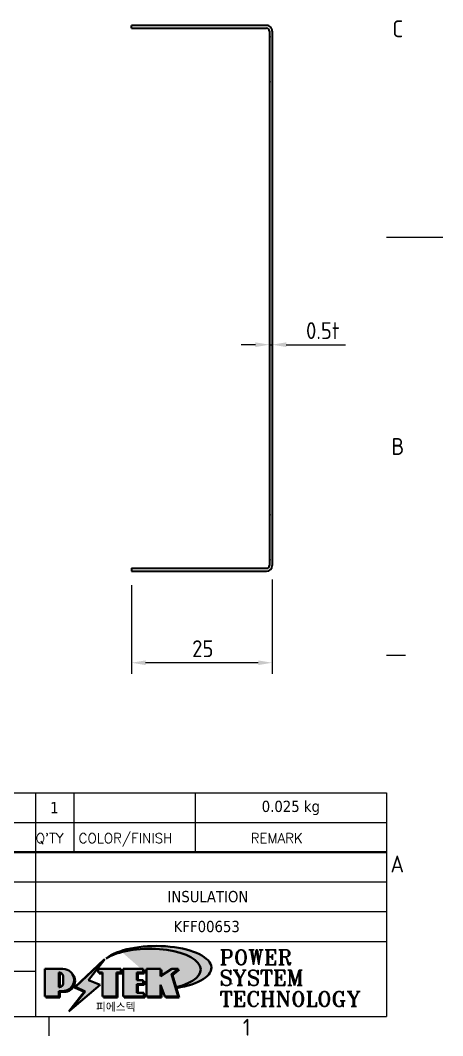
# Model space of a CAD drawing. Header units: millimetres. Extents: x 0 to 420, y 0 to 297.
# Drawn here: x 344.9 to 420, y 6.6 to 187.1 of the extents above; entities that cross this region are included whole.
import ezdxf
from ezdxf.enums import TextEntityAlignment as Align

# ---------------------------------------------------------------- set-up
doc = ezdxf.new("R2010")
doc.units = ezdxf.units.MM
doc.linetypes.add('DASHED', pattern=[0.2067, 0.1654, -0.0413])
doc.layers.get('0').update_dxf_attribs({"color": 3, "lineweight": 25})
for name, color, linetype, lineweight in [('가려진 것(ISO)', 2, 'DASHED', 18), ('가시적인 것(ISO)', 3, 'Continuous', 40), ('경계(ISO)', 7, 'Continuous', 25), ('제목(ISO)', 5, 'Continuous', 50), ('치수(ISO)', 2, 'Continuous', 25), ('해치(ISO)', 7, 'Continuous', 18)]:
    doc.layers.add(name, color=color, linetype=linetype, lineweight=lineweight)
doc.styles.add('HAN_291', font='')
doc.styles.add('HAN_370', font='', dxfattribs={"width": 2})
doc.styles.add('RC_284', font='ROMANC.shx')
doc.styles.add('RC_287', font='ROMANC.shx')
doc.styles.add('RC_292', font='ROMANC.shx')
doc.styles.add('ROMANT_294', font='romant.shx')
doc.styles.add('문자 텍스트_PSTEK_POSCO', font='isocp.shx')
doc.styles.add('치수 텍스트_PSTEK_POSCO', font='isocp.shx')
doc.styles.add('텍스트 스타일198', font='tahoma.ttf')
doc.styles.add('텍스트 스타일333', font='ROMANC.shx', dxfattribs={"width": 0.800000011920929})
doc.styles.get('HAN_291').set_extended_font_data('GulimChe')
doc.styles.get('HAN_370').set_extended_font_data('GulimChe')
doc.dimstyles.new('치수_PSTEK_POSCO', dxfattribs={"dimtxt": 3, "dimasz": 2.5, "dimexe": 2, "dimexo": 2.5, "dimgap": 1, "dimtad": 1, "dimrnd": 1e-08, "dimdsep": 46, "dimtxsty": '치수 텍스트_PSTEK_POSCO', "dimcen": 0.09, "dimdle": 10, "dimclrd": 7, "dimclre": 7, "dimclrt": 2, "dimadec": 1, "dimazin": 2, "dimtfac": 1, "dimtmove": 0, "dimatfit": 3, "dimfxl": 0, "dimtolj": 1, "dimlwd": -1, "dimlwe": -1, "dimarcsym": 0})

# ---------------------------------------------------------------- blocks, each defined once
blk = doc.blocks.new('경계 Default Border')
at = {"layer": '경계(ISO)'}
for p, q in [((410, 74.25000190734863), (413.4000015258789, 74.25000190734863)), ((350, 10), (350, 6.599999666213989))]:
    blk.add_line(p, q, dxfattribs=at)
at = {"layer": '경계(ISO)', "flags": 128}
blk.add_lwpolyline([(420, 148.5000038146973), (410, 148.5000038146973)], dxfattribs=at)
at = {"layer": '경계(ISO)', "color": 2, "char_height": 3.00000011920929, "attachment_point": 7, "style": '문자 텍스트_PSTEK_POSCO'}
for s, insert in [('C', (411.0445395201643, 184.0963944559917)), ('B', (410.878270202895, 109.8463944559917)), ('A', (410.7144008173592, 35.61784856929444)), ('1', (384.4860661041481, 6.59999988079071))]:
    blk.add_mtext(s, dxfattribs=dict(at, insert=insert))
blk = doc.blocks.new('제목 블록 PSTEK')
for color, points in [(252, [(317.2195697678507, 17.0593801673321), (322.0326348870767, 21.62682475217465), (322.2781991042243, 21.94392121864296), (317.0471853425802, 16.97985676345368), (318.7512090904202, 16.1899260703855), (316.0018030350395, 12.71868385740789), (316.3356552234328, 13.00206718743325), (318.9235935156908, 16.2694494742633)]), (5, [(321.6183518841322, 17.4193704504104), (319.5281351041078, 18.24969419629727), (322.4505835294948, 22.02344462252142), (317.2195697678507, 17.0593801673321), (318.9235935156908, 16.2694494742633), (316.1741874603099, 12.79820726128571)]), (1, [(324.4839107253602, 19.60711530335299), (325.2419748254881, 19.60711530335299), (325.2419748254881, 20.25857663940324), (321.2266040451076, 20.25857663940324), (321.2266040451076, 19.60711530335299), (321.9846681452406, 19.60711530335299), (321.9846681452406, 15.3430047401139), (324.4839107253602, 15.3430047401139)]), (252, [(324.6615819988275, 19.45905590879572), (325.4196460989604, 19.45905590879572), (325.4196460989604, 20.11051724484596), (325.2419748254881, 20.11051724484596), (325.2419748254881, 19.60711530335299), (324.4839107253602, 19.60711530335299), (324.4839107253602, 15.3430047401139), (322.1623394187076, 15.3430047401139), (322.1623394187076, 15.19494534555726), (324.6615819988275, 15.19494534555726)]), (1, [(329.2277337269622, 20.25857663940324), (325.65654113025, 20.25857663940324), (325.65654113025, 15.3430047401139), (329.3580259941756, 15.3430047401139), (329.3580259941756, 15.9944660761648), (328.1137701654877, 15.9944660761648), (328.1137701654877, 17.56360607323003), (329.2277337269622, 17.56360607323003), (329.2277337269622, 18.25543873810179), (328.1137701654877, 18.25543873810179), (328.1137701654877, 19.60711530335299), (329.2277337269622, 19.60711530335299)]), (252, [(328.2914414389548, 19.45905590879572), (329.4054050004294, 19.45905590879572), (329.4054050004294, 20.11051724484596), (329.2277337269622, 20.11051724484596), (329.2277337269622, 19.60711530335299), (328.1137701654877, 19.60711530335299), (328.1137701654877, 18.25543873810179), (328.2914414389548, 18.25543873810179)]), (1, [(332.3312149849806, 20.25857663940324), (329.8592894925411, 20.25857663940324), (329.8592894925411, 15.3430047401139), (332.3312149849806, 15.3430047401139), (332.3312149849806, 17.4318630164523), (333.0701931098801, 15.3430047401139), (335.4855464857051, 15.3430047401139), (334.2514536401189, 19.30614745124769), (335.4379594596742, 20.25857663940324), (334.3071782107978, 20.25857663940324), (332.3312149849806, 18.99741471888304)]), (252, [(332.5088862584528, 20.1105172448466), (332.3312149849806, 20.1105172448466), (332.3312149849806, 18.99741471888368), (332.5088862584528, 19.11081371413894)]), (252, [(335.6156307331414, 20.11051724484596), (335.2535118015555, 20.11051724484596), (334.2514536401189, 19.30614745124769), (335.4855464857051, 15.3430047401139), (333.1954852176545, 15.3430047401139), (333.2478643833523, 15.19494534555726), (335.6632177591723, 15.19494534555726), (334.4291249135862, 19.15808805669106)]), (252, [(321.9846681452406, 19.60711530335299), (321.4042753185749, 19.60711530335299), (321.4042753185749, 19.45905590879572), (321.9846681452406, 19.45905590879572)]), (252, [(328.2914414389548, 17.41554667867274), (329.4054050004294, 17.41554667867274), (329.4054050004294, 18.10737934354514), (329.2277337269622, 18.10737934354514), (329.2277337269622, 17.56360607323003), (328.1137701654877, 17.56360607323003), (328.1137701654877, 15.9944660761648), (328.2914414389548, 15.9944660761648)]), (252, [(332.5088862584528, 16.92964231796647), (332.3312149849806, 17.43186301645164), (332.3312149849806, 15.3430047401139), (330.0369607660135, 15.3430047401139), (330.0369607660135, 15.19494534555726), (332.5088862584528, 15.19494534555726)]), (252, [(329.5356972676428, 15.8464066816075), (329.3580259941756, 15.8464066816075), (329.3580259941756, 15.3430047401139), (325.8342124037171, 15.3430047401139), (325.8342124037171, 15.19494534555726), (329.5356972676428, 15.19494534555726)])]:
    blk.add_hatch(color=color).paths.add_polyline_path(points)
h = blk.add_hatch(color=1)
edge = h.paths.add_edge_path(flags=0)
edge.add_line((314.2242174273352, 19.60711530335299), (314.2242174273352, 17.00126995915134))
edge.add_line((314.2242174273352, 17.00126995915134), (314.3485873187598, 17.00126995915134))
edge.add_arc((314.3485873187598, 17.6527312952023), 0.6514613360509371, 270, 360)
edge.add_line((315.0000486548106, 17.6527312952023), (315.0000486548106, 18.95565396730211))
edge.add_arc((314.3485873187598, 18.95565396730212), 0.6514613360508712, 0, 90)
edge.add_line((314.3485873187598, 19.60711530335299), (314.2242174273352, 19.60711530335299))
edge = h.paths.add_edge_path()
edge.add_arc((314.9847713324306, 18.28938669179658), 1.969189947606664, 269.9999999999959, 450)
edge.add_line((314.9847713324306, 20.25857663940318), (311.7664314776902, 20.25857663940324))
edge.add_line((311.7664314776902, 20.25857663940324), (311.7664314776902, 15.3430047401139))
edge.add_line((311.7664314776902, 15.3430047401139), (314.2242174273352, 15.3430047401139))
edge.add_line((314.2242174273352, 15.3430047401139), (314.2242174273352, 16.32019674418991))
edge.add_line((314.2242174273352, 16.32019674418991), (314.9847713324307, 16.32019674418991))
h = blk.add_hatch(color=252)
edge = h.paths.add_edge_path()
edge.add_arc((314.9847713324309, 18.28938669179657), 1.969189947606666, 270, 406.8278729790604)
edge.add_arc((315.1624426058984, 18.1413272972396), 1.969189947606962, -90, 53.560984836317004, ccw=False)
edge.add_line((315.1624426058984, 16.17213734963263), (314.4018887008024, 16.17213734963263))
edge.add_line((314.4018887008024, 16.17213734963263), (314.4018887008024, 15.19494534555726))
edge.add_line((314.4018887008024, 15.19494534555726), (311.9441027511573, 15.19494534555726))
edge.add_line((311.9441027511573, 15.19494534555726), (311.9441027511573, 15.3430047401139))
edge.add_line((311.9441027511573, 15.3430047401139), (314.2242174273352, 15.3430047401139))
edge.add_line((314.2242174273352, 15.3430047401139), (314.2242174273352, 16.32019674418991))
edge.add_line((314.2242174273352, 16.32019674418991), (314.9847713324309, 16.32019674418991))
h = blk.add_hatch(color=252)
edge = h.paths.add_edge_path()
edge.add_line((314.4018887008024, 19.45905590879572), (314.5262585922315, 19.45905590879572))
edge.add_arc((314.5262585922314, 18.80759457274939), 0.6514613360463194, 60.4189348879147, 90.00000000000318, ccw=False)
edge.add_arc((314.3485873187602, 18.95565396730057), 0.6514613360524251, 39.96992292766206, 90.00000000009999)
edge.add_line((314.3485873187591, 19.60711530335307), (314.2242174273352, 19.60711530335298))
edge.add_line((314.2242174273352, 19.60711530335299), (314.2242174273352, 17.00126995915134))
edge.add_line((314.2242174273352, 17.00126995915134), (314.3485873187591, 17.00126995915134))
edge.add_arc((314.3485873187568, 17.652731295233), 0.6514613360816299, 270.0000000002, 274.6930825552478)
edge.add_line((314.4018887008024, 17.0034541317032), (314.4018887008024, 19.45905590879572))
at = {"layer": '해치(ISO)'}
h = blk.add_hatch(color=140, dxfattribs=at)
edge = h.paths.add_edge_path()
edge.add_ellipse((330.3660919371412, 20.15576403068321), major_axis=(9.100907360794343, 0), ratio=0.4069904968023172, start_angle=301.3098473703837, end_angle=507.7436900681698)
edge.add_ellipse((331.5340919371412, 20.4634168429492), major_axis=(-9.82350664112931, 0), ratio=0.3942600559756514, start_angle=111.51207141178469, end_angle=334.47025347086895, ccw=False)
edge.add_line((335.1363447531188, 16.8601935978785), (335.0955236905705, 16.99119398620872))
at = {"color": 180}
for p, q in [((182.475792979055, 11.79100474011392), (182.4757929790549, 51.56524660363496)), ((182.4757929790549, 51.56524660363496), (372.4757929537551, 51.56524660363496)), ((189.2651435055721, 51.56524660363496), (189.2651435055722, 41.00524660363494)), ((215.2152739891528, 41.00524660363494), (215.2152739891528, 51.56524660363496)), ((280.8758854511282, 51.56524660363496), (280.8758854511282, 41.00524660363494)), ((310.0881549537552, 51.56524660363496), (310.0881549537553, 41.00524660363494)), ((316.9044520275131, 51.56524660363496), (316.9044520275127, 41.00524660363494)), ((338.4566026226726, 51.56524660363496), (338.4566026226727, 41.00524660363494)), ((372.4757929537551, 51.56524660363496), (372.4757929537551, 11.79100474011389)), ((182.475792979055, 46.2852466036349), (372.4757929537551, 46.28524660363492)), ((182.475792979055, 41.00524660363493), (206.451475290024, 41.00524660363493)), ((222.9401812389276, 11.79100474011392), (222.9401812389276, 41.00524660363494)), ((239.4288871878316, 11.79100474011392), (239.4288871878316, 41.00524660363494)), ((255.9175931367356, 11.79100474011392), (255.9175931367356, 41.00524660363494)), ((268.6918866058747, 41.00524660363494), (268.6918866058747, 30.44524660363498)), ((280.8758854511282, 41.00524660363494), (280.8758854511282, 25.16524660363502)), ((310.088154953755, 41.00524660363494), (310.088154953755, 11.79100474011392)), ((182.475792979055, 35.72524660363497), (206.451475290024, 35.72524660363497)), ((198.8621818849491, 12.02524660363491), (198.8621818849491, 35.72524660363497)), ((206.451475290024, 35.72524660363497), (372.4757929537551, 35.72524660363497)), ((182.475792979055, 31.77524660363492), (206.451475290024, 31.77524660363492)), ((255.917593136736, 30.44524660363498), (372.4757929537552, 30.44524660363501)), ((182.475792979055, 27.82524660363487), (206.451475290024, 27.82524660363487)), ((182.475792979055, 23.87524660363505), (206.451475290024, 23.87524660363505)), ((255.9175931367359, 25.16524660363502), (372.4757929537552, 25.165246603635)), ((268.6918866058744, 25.16524660363502), (268.6918866058744, 11.79100474011392)), ((182.475792979055, 19.92524660363478), (206.451475290024, 19.92524660363478)), ((255.9175931367359, 19.88524660363481), (310.0881549537553, 19.88524660363481)), ((206.451475290024, 16.74100474011396), (255.9175931367359, 16.74100474011396)), ((182.475792979055, 15.97524660363496), (206.451475290024, 15.97524660363496)), ((182.475792979055, 11.79100474011392), (372.4757929537551, 11.79100474011389))]:
    blk.add_line(p, q, dxfattribs=at)
at = {"color": 7, "lineweight": 50}
for p, q in [((206.4514752900237, 11.79100474011392), (206.4514752900237, 41.00524660363494)), ((206.451475290024, 41.00524660363494), (372.4757929537551, 41.00524660363496))]:
    blk.add_line(p, q, dxfattribs=at)
at = {"color": 7}
for p, q in [((322.2781991042243, 21.94392121864296), (317.0471853425802, 16.97985676345368)), ((322.4505835294948, 22.02344462252142), (317.2195697678507, 17.0593801673321)), ((319.5281351041078, 18.24969419629727), (322.4505835294948, 22.02344462252142)), ((322.0326348870767, 21.62682475217465), (322.2781991042243, 21.94392121864296)), ((311.7664314776902, 20.25900474011391), (311.7664314776902, 15.34300474011391)), ((314.9847713324309, 20.25857663940324), (311.7664314776902, 20.25857663940324)), ((314.9847713324309, 20.25857663940324), (311.7664314776902, 20.25857663940324)), ((311.7664314776902, 20.25857663940324), (311.7664314776902, 15.3430047401139)), ((317.2195697678507, 17.0593801673321), (322.0326348870767, 21.62682475217465)), ((325.2419748254881, 20.25857663940324), (321.2266040451076, 20.25857663940324)), ((321.2266040451076, 20.25857663940324), (321.2266040451076, 19.60711530335299)), ((325.2419748254881, 20.25857663940324), (321.2266040451076, 20.25857663940324)), ((321.2266040451076, 20.25857663940324), (321.2266040451076, 19.60711530335299)), ((325.2419748254881, 19.60711530335299), (325.2419748254881, 20.25857663940324)), ((325.2419748254881, 19.60711530335299), (325.2419748254881, 20.25857663940324)), ((325.4196460989604, 20.11051724484596), (325.2419748254881, 20.11051724484596)), ((325.2419748254881, 20.11051724484596), (325.2419748254881, 19.60711530335299)), ((325.4196460989604, 19.45905590879572), (325.4196460989604, 20.11051724484596)), ((329.2277337269622, 20.25857663940324), (325.65654113025, 20.25857663940324)), ((325.65654113025, 20.25857663940324), (325.65654113025, 15.3430047401139)), ((325.65654113025, 20.25857663940324), (325.65654113025, 15.3430047401139)), ((329.2277337269622, 20.25857663940324), (325.65654113025, 20.25857663940324)), ((329.2277337269622, 19.60711530335299), (329.2277337269622, 20.25857663940324)), ((329.2277337269622, 19.60711530335299), (329.2277337269622, 20.25857663940324)), ((329.4054050004294, 20.11051724484596), (329.2277337269622, 20.11051724484596)), ((329.2277337269622, 20.11051724484596), (329.2277337269622, 19.60711530335299)), ((329.4054050004294, 19.45905590879572), (329.4054050004294, 20.11051724484596)), ((332.3312149849806, 20.25857663940324), (329.8592894925411, 20.25857663940324)), ((329.8592894925411, 20.25857663940324), (329.8592894925411, 15.3430047401139)), ((329.8592894925411, 20.25857663940324), (329.8592894925411, 15.3430047401139)), ((332.3312149849806, 20.25857663940324), (329.8592894925411, 20.25857663940324)), ((334.3071782107978, 20.25857663940324), (332.3312149849806, 18.99741471888304)), ((332.3312149849806, 18.99741471888304), (332.3312149849806, 20.25857663940324)), ((334.3071782107978, 20.25857663940324), (332.3312149849806, 18.99741471888304)), ((332.3312149849806, 18.99741471888304), (332.3312149849806, 20.25857663940324)), ((332.5088862584528, 20.1105172448466), (332.3312149849806, 20.1105172448466)), ((332.3312149849806, 20.1105172448466), (332.3312149849806, 18.99741471888368)), ((332.5088862584528, 19.11081371413894), (332.5088862584528, 20.1105172448466)), ((334.2514536401189, 19.30614745124769), (335.4379594596742, 20.25857663940324)), ((334.2514536401189, 19.30614745124769), (335.4379594596742, 20.25857663940324)), ((335.2535118015555, 20.11051724484596), (334.2514536401189, 19.30614745124769)), ((335.4379594596742, 20.25857663940324), (334.3071782107978, 20.25857663940324)), ((335.4379594596742, 20.25857663940324), (334.3071782107978, 20.25857663940324)), ((334.4291249135862, 19.15808805669104), (335.6156307331414, 20.11051724484596)), ((335.6156307331414, 20.11051724484596), (335.2535118015555, 20.11051724484596)), ((314.2242174273352, 17.00126995915134), (314.2242174273352, 19.60711530335299)), ((314.2242174273352, 19.60711530335299), (314.3485873187591, 19.60711530335299)), ((314.3485873187591, 19.60711530335299), (314.2242174273352, 19.60711530335299)), ((314.2242174273352, 19.60711530335299), (314.2242174273352, 17.00126995915134)), ((314.2242174273352, 17.00126995915134), (314.2242174273352, 19.60711530335299)), ((314.2242174273352, 19.60711530335299), (314.3485873187591, 19.60711530335299)), ((314.4018887008024, 19.45905590879572), (314.5262585922314, 19.45905590879572)), ((314.4018887008024, 17.0034541317032), (314.4018887008024, 19.45905590879572)), ((315.0000486548106, 18.95565396730275), (315.0000486548106, 17.65273129520161)), ((315.0000486548106, 18.95565396730275), (315.0000486548106, 17.65273129520161)), ((321.6183518841322, 17.4193704504104), (319.5281351041078, 18.24969419629727)), ((321.2266040451076, 19.60711530335299), (321.9846681452406, 19.60711530335299)), ((321.2266040451076, 19.60711530335299), (321.9846681452406, 19.60711530335299)), ((321.4042753185749, 19.60711530335299), (321.4042753185749, 19.45905590879572)), ((321.9846681452406, 19.60711530335299), (321.4042753185749, 19.60711530335299)), ((321.4042753185749, 19.45905590879572), (321.9846681452406, 19.45905590879572)), ((321.9846681452406, 19.60711530335299), (321.9846681452406, 15.3430047401139)), ((321.9846681452406, 19.45905590879572), (321.9846681452406, 19.60711530335299)), ((321.9846681452406, 19.60711530335299), (321.9846681452406, 15.3430047401139)), ((324.4839107253602, 19.60711530335299), (325.2419748254881, 19.60711530335299)), ((324.4839107253602, 15.3430047401139), (324.4839107253602, 19.60711530335299)), ((325.2419748254881, 19.60711530335299), (324.4839107253602, 19.60711530335299)), ((324.4839107253602, 19.60711530335299), (324.4839107253602, 15.3430047401139)), ((324.4839107253602, 19.60711530335299), (325.2419748254881, 19.60711530335299)), ((324.4839107253602, 15.3430047401139), (324.4839107253602, 19.60711530335299)), ((324.6615819988275, 19.45905590879572), (325.4196460989604, 19.45905590879572)), ((324.6615819988275, 15.19494534555726), (324.6615819988275, 19.45905590879572)), ((328.1137701654877, 18.25543873810179), (328.1137701654877, 19.60711530335299)), ((328.1137701654877, 19.60711530335299), (329.2277337269622, 19.60711530335299)), ((329.2277337269622, 19.60711530335299), (328.1137701654877, 19.60711530335299)), ((328.1137701654877, 19.60711530335299), (328.1137701654877, 18.25543873810179)), ((328.1137701654877, 18.25543873810179), (328.1137701654877, 19.60711530335299)), ((328.1137701654877, 19.60711530335299), (329.2277337269622, 19.60711530335299)), ((329.2277337269622, 18.25543873810179), (328.1137701654877, 18.25543873810179)), ((328.1137701654877, 18.25543873810179), (328.2914414389548, 18.25543873810179)), ((329.2277337269622, 18.25543873810179), (328.1137701654877, 18.25543873810179)), ((328.2914414389548, 18.25543873810179), (328.2914414389548, 19.45905590879572)), ((328.2914414389548, 19.45905590879572), (329.4054050004294, 19.45905590879572)), ((329.2277337269622, 17.56360607323003), (329.2277337269622, 18.25543873810179)), ((329.2277337269622, 17.56360607323003), (329.2277337269622, 18.25543873810179)), ((329.4054050004294, 18.10737934354514), (329.2277337269622, 18.10737934354514)), ((329.2277337269622, 18.10737934354514), (329.2277337269622, 17.56360607323003)), ((329.4054050004294, 17.41554667867274), (329.4054050004294, 18.10737934354514)), ((332.3312149849806, 18.99741471888368), (332.5088862584528, 19.11081371413894)), ((335.4855464857051, 15.3430047401139), (334.2514536401189, 19.30614745124769)), ((334.2514536401189, 19.30614745124769), (335.4855464857051, 15.3430047401139)), ((335.4855464857051, 15.3430047401139), (334.2514536401189, 19.30614745124769)), ((335.6632177591723, 15.19494534555726), (334.4291249135862, 19.15808805669104)), ((314.3485873187591, 17.00126995915134), (314.2242174273352, 17.00126995915134)), ((314.2242174273352, 17.00126995915134), (314.3485873187591, 17.00126995915134)), ((314.3485873187591, 17.00126995915134), (314.2242174273352, 17.00126995915134)), ((314.2242174273352, 16.32019674418991), (314.9847713324309, 16.32019674418991)), ((314.2242174273352, 15.3430047401139), (314.2242174273352, 16.32019674418991)), ((314.9847713324309, 16.32019674418991), (314.2242174273352, 16.32019674418991)), ((314.2242174273352, 16.32019674418991), (314.2242174273352, 15.3430047401139)), ((314.2242174273352, 16.32019674418991), (314.9847713324309, 16.32019674418991)), ((314.2242174273352, 15.3430047401139), (314.2242174273352, 16.32019674418991)), ((316.1741874603099, 12.79820726128571), (321.6183518841322, 17.4193704504104)), ((318.9235935156908, 16.2694494742633), (316.1741874603099, 12.79820726128571)), ((316.3356552234328, 13.00206718743325), (318.9235935156908, 16.2694494742633)), ((317.0471853425802, 16.97985676345368), (318.7512090904202, 16.1899260703855)), ((318.9235935156908, 16.2694494742633), (317.2195697678507, 17.0593801673321)), ((317.2195697678507, 17.0593801673321), (318.9235935156908, 16.2694494742633)), ((328.1137701654877, 17.56360607323003), (329.2277337269622, 17.56360607323003)), ((328.1137701654877, 15.9944660761648), (328.1137701654877, 17.56360607323003)), ((329.2277337269622, 17.56360607323003), (328.1137701654877, 17.56360607323003)), ((328.1137701654877, 17.56360607323003), (328.1137701654877, 15.9944660761648)), ((328.1137701654877, 17.56360607323003), (329.2277337269622, 17.56360607323003)), ((328.1137701654877, 15.9944660761648), (328.1137701654877, 17.56360607323003)), ((328.2914414389548, 15.9944660761648), (328.2914414389548, 17.41554667867274)), ((328.2914414389548, 17.41554667867274), (329.4054050004294, 17.41554667867274)), ((332.3312149849806, 17.4318630164523), (333.0701931098801, 15.3430047401139)), ((332.3312149849806, 15.3430047401139), (332.3312149849806, 17.4318630164523)), ((332.5088862584528, 16.92964231796647), (332.3312149849806, 17.43186301645164)), ((332.3312149849806, 17.43186301645164), (332.3312149849806, 15.3430047401139)), ((332.3312149849806, 17.4318630164523), (333.0701931098801, 15.3430047401139)), ((332.3312149849806, 15.3430047401139), (332.3312149849806, 17.4318630164523)), ((332.5088862584528, 15.19494534555726), (332.5088862584528, 16.92964231796647)), ((345.0447381189468, 17.50375595811051), (344.9867755289346, 17.689895936919)), ((311.7664314776902, 15.3430047401139), (314.2242174273352, 15.3430047401139)), ((311.7664314776902, 15.3430047401139), (314.2242174273352, 15.3430047401139)), ((314.2242174273352, 15.3430047401139), (311.9441027511573, 15.3430047401139)), ((311.9441027511573, 15.3430047401139), (311.9441027511573, 15.19494534555726)), ((311.9441027511573, 15.19494534555726), (314.4018887008024, 15.19494534555726)), ((314.4018887008024, 16.17213734963263), (315.162442605898, 16.17213734963263)), ((314.4018887008024, 15.19494534555726), (314.4018887008024, 16.17213734963263)), ((318.7512090904202, 16.1899260703855), (316.0018030350395, 12.71868385740789)), ((321.9846681452406, 15.3430047401139), (324.4839107253602, 15.3430047401139)), ((321.9846681452406, 15.3430047401139), (324.4839107253602, 15.3430047401139)), ((324.4839107253602, 15.3430047401139), (322.1623394187076, 15.3430047401139)), ((322.1623394187076, 15.3430047401139), (322.1623394187076, 15.19494534555726)), ((322.1623394187076, 15.19494534555726), (324.6615819988275, 15.19494534555726)), ((325.65654113025, 15.3430047401139), (329.3580259941756, 15.3430047401139)), ((325.65654113025, 15.3430047401139), (329.3580259941756, 15.3430047401139)), ((329.3580259941756, 15.3430047401139), (325.8342124037171, 15.3430047401139)), ((325.8342124037171, 15.3430047401139), (325.8342124037171, 15.19494534555726)), ((325.8342124037171, 15.19494534555726), (329.5356972676428, 15.19494534555726)), ((329.3580259941756, 15.9944660761648), (328.1137701654877, 15.9944660761648)), ((328.1137701654877, 15.9944660761648), (328.2914414389548, 15.9944660761648)), ((329.3580259941756, 15.9944660761648), (328.1137701654877, 15.9944660761648)), ((329.3580259941756, 15.3430047401139), (329.3580259941756, 15.9944660761648)), ((329.3580259941756, 15.3430047401139), (329.3580259941756, 15.9944660761648)), ((329.5356972676428, 15.8464066816075), (329.3580259941756, 15.8464066816075)), ((329.3580259941756, 15.8464066816075), (329.3580259941756, 15.3430047401139)), ((329.5356972676428, 15.19494534555726), (329.5356972676428, 15.8464066816075)), ((329.8592894925411, 15.3430047401139), (332.3312149849806, 15.3430047401139)), ((329.8592894925411, 15.3430047401139), (332.3312149849806, 15.3430047401139)), ((332.3312149849806, 15.3430047401139), (330.0369607660135, 15.3430047401139)), ((330.0369607660135, 15.3430047401139), (330.0369607660135, 15.19494534555726)), ((330.0369607660135, 15.19494534555726), (332.5088862584528, 15.19494534555726)), ((333.0701931098801, 15.3430047401139), (335.4855464857051, 15.3430047401139)), ((333.0701931098801, 15.3430047401139), (335.4855464857051, 15.3430047401139)), ((335.4855464857051, 15.3430047401139), (333.1954852176545, 15.3430047401139)), ((333.1954852176545, 15.3430047401139), (333.2478643833523, 15.19494534555726)), ((333.2478643833523, 15.19494534555726), (335.6632177591723, 15.19494534555726)), ((316.0018030350395, 12.71868385740789), (316.3356552234328, 13.00206718743325))]:
    blk.add_line(p, q, dxfattribs=at)
at = {"color": 5}
for p, q in [((322.4505835294948, 22.02344462252142), (317.2195697678507, 17.0593801673321)), ((319.5281351041078, 18.24969419629727), (322.4505835294948, 22.02344462252142)), ((321.6183518841322, 17.4193704504104), (319.5281351041078, 18.24969419629727)), ((316.1741874603099, 12.79820726128571), (321.6183518841322, 17.4193704504104)), ((318.9235935156908, 16.2694494742633), (316.1741874603099, 12.79820726128571)), ((317.2195697678507, 17.0593801673321), (318.9235935156908, 16.2694494742633))]:
    blk.add_line(p, q, dxfattribs=at)
at = {"color": 1}
for p, q in [((314.9847713324309, 20.25857663940324), (311.7664314776902, 20.25857663940324)), ((311.7664314776902, 20.25857663940324), (311.7664314776902, 15.3430047401139)), ((325.2419748254881, 20.25857663940324), (321.2266040451076, 20.25857663940324)), ((321.2266040451076, 20.25857663940324), (321.2266040451076, 19.60711530335299)), ((325.2419748254881, 19.60711530335299), (325.2419748254881, 20.25857663940324)), ((329.2277337269622, 20.25857663940324), (325.65654113025, 20.25857663940324)), ((325.65654113025, 20.25857663940324), (325.65654113025, 15.3430047401139)), ((329.2277337269622, 19.60711530335299), (329.2277337269622, 20.25857663940324)), ((332.3312149849806, 20.25857663940324), (329.8592894925411, 20.25857663940324)), ((329.8592894925411, 20.25857663940324), (329.8592894925411, 15.3430047401139)), ((334.3071782107978, 20.25857663940324), (332.3312149849806, 18.99741471888304)), ((332.3312149849806, 18.99741471888304), (332.3312149849806, 20.25857663940324)), ((334.2514536401189, 19.30614745124769), (335.4379594596742, 20.25857663940324)), ((335.4379594596742, 20.25857663940324), (334.3071782107978, 20.25857663940324)), ((314.2242174273352, 17.00126995915134), (314.2242174273352, 19.60711530335299)), ((314.2242174273352, 19.60711530335299), (314.3485873187591, 19.60711530335299)), ((315.0000486548106, 18.95565396730275), (315.0000486548106, 17.65273129520161)), ((321.2266040451076, 19.60711530335299), (321.9846681452406, 19.60711530335299)), ((321.9846681452406, 19.60711530335299), (321.9846681452406, 15.3430047401139)), ((324.4839107253602, 19.60711530335299), (325.2419748254881, 19.60711530335299)), ((324.4839107253602, 15.3430047401139), (324.4839107253602, 19.60711530335299)), ((328.1137701654877, 18.25543873810179), (328.1137701654877, 19.60711530335299)), ((328.1137701654877, 19.60711530335299), (329.2277337269622, 19.60711530335299)), ((329.2277337269622, 18.25543873810179), (328.1137701654877, 18.25543873810179)), ((329.2277337269622, 17.56360607323003), (329.2277337269622, 18.25543873810179)), ((335.4855464857051, 15.3430047401139), (334.2514536401189, 19.30614745124769)), ((314.3485873187591, 17.00126995915134), (314.2242174273352, 17.00126995915134)), ((314.2242174273352, 16.32019674418991), (314.9847713324309, 16.32019674418991)), ((314.2242174273352, 15.3430047401139), (314.2242174273352, 16.32019674418991)), ((328.1137701654877, 17.56360607323003), (329.2277337269622, 17.56360607323003)), ((328.1137701654877, 15.9944660761648), (328.1137701654877, 17.56360607323003)), ((332.3312149849806, 17.4318630164523), (333.0701931098801, 15.3430047401139)), ((332.3312149849806, 15.3430047401139), (332.3312149849806, 17.4318630164523)), ((311.7664314776902, 15.3430047401139), (314.2242174273352, 15.3430047401139)), ((321.9846681452406, 15.3430047401139), (324.4839107253602, 15.3430047401139)), ((325.65654113025, 15.3430047401139), (329.3580259941756, 15.3430047401139)), ((329.3580259941756, 15.9944660761648), (328.1137701654877, 15.9944660761648)), ((329.3580259941756, 15.3430047401139), (329.3580259941756, 15.9944660761648)), ((329.8592894925411, 15.3430047401139), (332.3312149849806, 15.3430047401139)), ((333.0701931098801, 15.3430047401139), (335.4855464857051, 15.3430047401139))]:
    blk.add_line(p, q, dxfattribs=at)
at = {"color": 7}
for centre, radius, start, end in [((314.9847713324309, 18.28938669179658), 1.969189947606665, 270, 90), ((314.9847713324309, 18.28938669179658), 1.969189947606665, 270, 90), ((314.3485873187598, 18.95565396730211), 0.6514613360508712, 0, 90), ((314.3485873187602, 18.95565396730057), 0.6514613360524251, 39.96992292766117, 90), ((314.3485873187598, 18.95565396730212), 0.6514613360508712, 0, 90), ((314.5262585922314, 18.80759457274939), 0.6514613360463193, 60.41893488791137, 90), ((314.9847713324307, 18.2893866917965), 1.969189947606594, 270, 46.82787297909833), ((315.1624426058984, 18.1413272972396), 1.969189947606961, 270, 53.56098483636067), ((314.3485873187597, 17.65273129520228), 0.6514613360509381, 270, 0), ((314.3485873187598, 17.6527312952023), 0.6514613360509381, 270, 0), ((314.3485873187568, 17.652731295233), 0.6514613360816299, 270, 274.6930825552478)]:
    blk.add_arc(centre, radius, start, end, dxfattribs=at)
at = {"color": 1}
for centre, radius, start, end in [((314.9847713324309, 18.28938669179657), 1.969189947606665, 270, 90), ((314.3485873187598, 18.95565396730211), 0.6514613360508712, 0, 90), ((314.3485873187598, 17.6527312952023), 0.6514613360509381, 270, 0)]:
    blk.add_arc(centre, radius, start, end, dxfattribs=at)
at = {"layer": '제목(ISO)', "lineweight": 18}
blk.add_line((182.475792979055, 35.72500474011393), (182.475792979055, 11.79100474011392), dxfattribs=at)
at = {"layer": '제목(ISO)'}
for p, q in [((322.2781991042243, 21.94392121864296), (317.0471853425802, 16.97985676345368)), ((322.4505835294948, 22.02344462252142), (317.2195697678507, 17.0593801673321)), ((319.5281351041078, 18.24969419629727), (322.4505835294948, 22.02344462252142)), ((322.0326348870767, 21.62682475217465), (322.2781991042243, 21.94392121864296)), ((314.9847713324306, 20.25857663940324), (311.7664314776902, 20.25857663940324)), ((311.7664314776902, 20.25857663940324), (311.7664314776902, 15.3430047401139)), ((317.2195697678507, 17.0593801673321), (322.0326348870767, 21.62682475217465)), ((325.2419748254881, 20.25857663940324), (321.2266040451076, 20.25857663940324)), ((321.2266040451076, 20.25857663940324), (321.2266040451076, 19.60711530335299)), ((325.2419748254881, 19.60711530335299), (325.2419748254881, 20.25857663940324)), ((325.4196460989604, 20.11051724484596), (325.2419748254881, 20.11051724484596)), ((325.2419748254881, 20.11051724484596), (325.2419748254881, 19.60711530335299)), ((325.4196460989604, 19.45905590879572), (325.4196460989604, 20.11051724484596)), ((329.2277337269622, 20.25857663940324), (325.65654113025, 20.25857663940324)), ((325.65654113025, 20.25857663940324), (325.65654113025, 15.3430047401139)), ((329.2277337269622, 19.60711530335299), (329.2277337269622, 20.25857663940324)), ((329.4054050004294, 20.11051724484596), (329.2277337269622, 20.11051724484596)), ((329.2277337269622, 20.11051724484596), (329.2277337269622, 19.60711530335299)), ((329.4054050004294, 19.45905590879572), (329.4054050004294, 20.11051724484596)), ((332.3312149849806, 20.25857663940324), (329.8592894925411, 20.25857663940324)), ((329.8592894925411, 20.25857663940324), (329.8592894925411, 15.3430047401139)), ((334.3071782107978, 20.25857663940324), (332.3312149849806, 18.99741471888304)), ((332.3312149849806, 18.99741471888304), (332.3312149849806, 20.25857663940324)), ((332.5088862584528, 20.1105172448466), (332.3312149849806, 20.1105172448466)), ((332.3312149849806, 20.1105172448466), (332.3312149849806, 18.99741471888368)), ((332.5088862584528, 19.11081371413894), (332.5088862584528, 20.1105172448466)), ((334.2514536401189, 19.30614745124769), (335.4379594596742, 20.25857663940324)), ((335.2535118015555, 20.11051724484596), (334.2514536401189, 19.30614745124769)), ((335.4379594596742, 20.25857663940324), (334.3071782107978, 20.25857663940324)), ((334.4291249135862, 19.15808805669106), (335.6156307331414, 20.11051724484596)), ((335.6156307331414, 20.11051724484596), (335.2535118015555, 20.11051724484596)), ((314.2242174273352, 17.00126995915134), (314.2242174273352, 19.60711530335299)), ((314.2242174273352, 19.60711530335299), (314.3485873187598, 19.60711530335299)), ((314.3485873187591, 19.60711530335299), (314.2242174273352, 19.60711530335299)), ((314.2242174273352, 19.60711530335299), (314.2242174273352, 17.00126995915134)), ((314.4018887008024, 19.45905590879572), (314.5262585922314, 19.45905590879572)), ((314.4018887008024, 17.0034541317032), (314.4018887008024, 19.45905590879572)), ((315.0000486548106, 18.95565396730211), (315.0000486548106, 17.6527312952023)), ((321.6183518841322, 17.4193704504104), (319.5281351041078, 18.24969419629727)), ((321.2266040451076, 19.60711530335299), (321.9846681452406, 19.60711530335299)), ((321.9846681452406, 19.60711530335299), (321.4042753185749, 19.60711530335299)), ((321.4042753185749, 19.60711530335299), (321.4042753185749, 19.45905590879572)), ((321.4042753185749, 19.45905590879572), (321.9846681452406, 19.45905590879572)), ((321.9846681452406, 19.60711530335299), (321.9846681452406, 15.3430047401139)), ((321.9846681452406, 19.45905590879572), (321.9846681452406, 19.60711530335299)), ((324.4839107253602, 19.60711530335299), (325.2419748254881, 19.60711530335299)), ((324.4839107253602, 15.3430047401139), (324.4839107253602, 19.60711530335299)), ((325.2419748254881, 19.60711530335299), (324.4839107253602, 19.60711530335299)), ((324.4839107253602, 19.60711530335299), (324.4839107253602, 15.3430047401139)), ((324.6615819988275, 19.45905590879572), (325.4196460989604, 19.45905590879572)), ((324.6615819988275, 15.19494534555726), (324.6615819988275, 19.45905590879572)), ((328.1137701654877, 18.25543873810179), (328.1137701654877, 19.60711530335299)), ((328.1137701654877, 19.60711530335299), (329.2277337269622, 19.60711530335299)), ((329.2277337269622, 19.60711530335299), (328.1137701654877, 19.60711530335299)), ((328.1137701654877, 19.60711530335299), (328.1137701654877, 18.25543873810179)), ((329.2277337269622, 18.25543873810179), (328.1137701654877, 18.25543873810179)), ((328.1137701654877, 18.25543873810179), (328.2914414389548, 18.25543873810179)), ((328.2914414389548, 19.45905590879572), (329.4054050004294, 19.45905590879572)), ((328.2914414389548, 18.25543873810179), (328.2914414389548, 19.45905590879572)), ((329.2277337269622, 17.56360607323003), (329.2277337269622, 18.25543873810179)), ((329.4054050004294, 18.10737934354514), (329.2277337269622, 18.10737934354514)), ((329.2277337269622, 18.10737934354514), (329.2277337269622, 17.56360607323003)), ((329.4054050004294, 17.41554667867274), (329.4054050004294, 18.10737934354514)), ((332.3312149849806, 18.99741471888368), (332.5088862584528, 19.11081371413894)), ((335.4855464857051, 15.3430047401139), (334.2514536401189, 19.30614745124769)), ((334.2514536401189, 19.30614745124769), (335.4855464857051, 15.3430047401139)), ((335.6632177591723, 15.19494534555726), (334.4291249135862, 19.15808805669106)), ((314.3485873187598, 17.00126995915134), (314.2242174273352, 17.00126995915134)), ((314.2242174273352, 17.00126995915134), (314.3485873187591, 17.00126995915134)), ((314.2242174273352, 15.3430047401139), (314.2242174273352, 16.32019674418991)), ((314.2242174273352, 16.32019674418991), (314.9847713324307, 16.32019674418991)), ((314.9847713324309, 16.32019674418991), (314.2242174273352, 16.32019674418991)), ((314.2242174273352, 16.32019674418991), (314.2242174273352, 15.3430047401139)), ((316.1741874603099, 12.79820726128571), (321.6183518841322, 17.4193704504104)), ((318.9235935156908, 16.2694494742633), (316.1741874603099, 12.79820726128571)), ((316.3356552234328, 13.00206718743325), (318.9235935156908, 16.2694494742633)), ((317.0471853425802, 16.97985676345368), (318.7512090904202, 16.1899260703855)), ((317.2195697678507, 17.0593801673321), (318.9235935156908, 16.2694494742633)), ((318.9235935156908, 16.2694494742633), (317.2195697678507, 17.0593801673321)), ((328.1137701654877, 15.9944660761648), (328.1137701654877, 17.56360607323003)), ((328.1137701654877, 17.56360607323003), (329.2277337269622, 17.56360607323003)), ((329.2277337269622, 17.56360607323003), (328.1137701654877, 17.56360607323003)), ((328.1137701654877, 17.56360607323003), (328.1137701654877, 15.9944660761648)), ((328.2914414389548, 17.41554667867274), (329.4054050004294, 17.41554667867274)), ((328.2914414389548, 15.9944660761648), (328.2914414389548, 17.41554667867274)), ((332.3312149849806, 15.3430047401139), (332.3312149849806, 17.4318630164523)), ((332.3312149849806, 17.4318630164523), (333.0701931098801, 15.3430047401139)), ((332.5088862584528, 16.92964231796647), (332.3312149849806, 17.43186301645164)), ((332.3312149849806, 17.43186301645164), (332.3312149849806, 15.3430047401139)), ((332.5088862584528, 15.19494534555726), (332.5088862584528, 16.92964231796647)), ((311.7664314776902, 15.3430047401139), (314.2242174273352, 15.3430047401139)), ((314.2242174273352, 15.3430047401139), (311.9441027511573, 15.3430047401139)), ((311.9441027511573, 15.3430047401139), (311.9441027511573, 15.19494534555726)), ((311.9441027511573, 15.19494534555726), (314.4018887008024, 15.19494534555726)), ((314.4018887008024, 15.19494534555726), (314.4018887008024, 16.17213734963263)), ((314.4018887008024, 16.17213734963263), (315.1624426058984, 16.17213734963263)), ((318.7512090904202, 16.1899260703855), (316.0018030350395, 12.71868385740789)), ((321.9846681452406, 15.3430047401139), (324.4839107253602, 15.3430047401139)), ((324.4839107253602, 15.3430047401139), (322.1623394187076, 15.3430047401139)), ((322.1623394187076, 15.3430047401139), (322.1623394187076, 15.19494534555726)), ((322.1623394187076, 15.19494534555726), (324.6615819988275, 15.19494534555726)), ((325.65654113025, 15.3430047401139), (329.3580259941756, 15.3430047401139)), ((329.3580259941756, 15.3430047401139), (325.8342124037171, 15.3430047401139)), ((325.8342124037171, 15.3430047401139), (325.8342124037171, 15.19494534555726)), ((325.8342124037171, 15.19494534555726), (329.5356972676428, 15.19494534555726)), ((329.3580259941756, 15.9944660761648), (328.1137701654877, 15.9944660761648)), ((328.1137701654877, 15.9944660761648), (328.2914414389548, 15.9944660761648)), ((329.3580259941756, 15.3430047401139), (329.3580259941756, 15.9944660761648)), ((329.5356972676428, 15.8464066816075), (329.3580259941756, 15.8464066816075)), ((329.3580259941756, 15.8464066816075), (329.3580259941756, 15.3430047401139)), ((329.5356972676428, 15.19494534555726), (329.5356972676428, 15.8464066816075)), ((329.8592894925411, 15.3430047401139), (332.3312149849806, 15.3430047401139)), ((332.3312149849806, 15.3430047401139), (330.0369607660135, 15.3430047401139)), ((330.0369607660135, 15.3430047401139), (330.0369607660135, 15.19494534555726)), ((330.0369607660135, 15.19494534555726), (332.5088862584528, 15.19494534555726)), ((333.0701931098801, 15.3430047401139), (335.4855464857051, 15.3430047401139)), ((335.4855464857051, 15.3430047401139), (333.1954852176545, 15.3430047401139)), ((333.1954852176545, 15.3430047401139), (333.2478643833523, 15.19494534555726)), ((333.2478643833523, 15.19494534555726), (335.6632177591723, 15.19494534555726)), ((316.0018030350395, 12.71868385740789), (316.3356552234328, 13.00206718743325))]:
    blk.add_line(p, q, dxfattribs=at)
at = {"layer": '제목(ISO)', "color": 4}
blk.add_line((335.1363447531188, 16.8601935978785), (335.0955236905705, 16.99119398620872), dxfattribs=at)
at = {"layer": '제목(ISO)'}
for centre, radius, start, end in [((314.9847713324306, 18.28938669179658), 1.969189947606664, 46.82787297909431, 90), ((314.3485873187598, 18.95565396730212), 0.6514613360508712, 0, 90), ((314.3485873187602, 18.95565396730057), 0.6514613360524251, 39.96992292766117, 90), ((314.5262585922314, 18.80759457274939), 0.6514613360463193, 60.41893488791137, 90), ((314.9847713324307, 18.2893866917965), 1.969189947606594, 270, 46.82787297909833), ((314.9847713324309, 18.28938669179657), 1.969189947606666, 270, 46.8278729790603), ((315.1624426058984, 18.1413272972396), 1.969189947606962, 270, 53.56098483631701), ((314.3485873187598, 17.6527312952023), 0.6514613360509371, 270, 0), ((314.3485873187568, 17.652731295233), 0.6514613360816299, 270, 274.6930825552478)]:
    blk.add_arc(centre, radius, start, end, dxfattribs=at)
at = {"layer": '제목(ISO)', "color": 4}
for centre, major_axis, ratio, start_param, end_param in [((331.5340919371412, 20.4634168429492), (9.82350664112931, 0), 0.3942600559756514, 5.087845455444478, 8.97919982663645), ((330.3660919371412, 20.15576403068321), (9.100907360794343, 0), 0.4069904968023172, 5.258848905294775, 8.861799147915196)]:
    blk.add_ellipse(centre, major_axis=major_axis, ratio=ratio, start_param=start_param, end_param=end_param, dxfattribs=at)
at = {"color": 2}
for s, height, style, p in [('NO', 1.742399930953979, 'RC_284', (184.135398793432, 42.62317362549192)), ('PART NO', 1.742399930953979, 'RC_284', (195.3359407378685, 42.62317362549192)), ('DESCRIPTION', 1.742399930953979, 'RC_284', (240.4025565652523, 42.62317362549192)), ("Q'TY", 1.742399930953979, 'RC_284', (310.1440786515383, 42.62317362549192)), ('COLOR/FINISH', 1.742399930953979, 'RC_284', (317.7725341324144, 42.62317362549192)), ('REMARK', 1.742399930953979, 'RC_284', (348.346649953877, 42.62317362549192)), (' TOLERANCE', 1.899999976158142, 'RC_287', (184.0872874387979, 37.00893196870329)), ('DRAWN', 1.899999976158142, 'RC_287', (208.9766620976279, 37.00893196870329)), ('CHECKED', 1.899999976158142, 'RC_287', (223.6856844514997, 37.00893196870329)), ('APPROVED', 1.899999976158142, 'RC_287', (239.7795453577791, 37.00893196870329)), ('UNIT', 1.742399930953979, 'RC_284', (259.1652673287452, 37.34317362549218)), ('SCALE', 1.742399930953979, 'RC_284', (270.2934779252897, 37.34317362549218)), ('MODEL NAME', 2.178000062704086, 'RC_292', (284.096330289083, 37.25462520371384)), ('    ~ 6', 2.000000029802322, 'HAN_291', (183.7721304966814, 32.8176515608431)), ('0.08', 2.000000029802322, 'HAN_291', (200.5467345600617, 33.09873600004101)), ('mm', 1.742399930953979, 'RC_284', (259.6505418159997, 32.3543089683787)), ('PART NAME', 2.178000062704086, 'RC_292', (285.1416959765849, 32.03045329421792)), ('0.1', 2.000000029802322, 'HAN_291', (200.5467345600617, 28.98646558742206)), ('  7 ~ 30', 2.000000029802322, 'HAN_291', (183.7721304966814, 28.70538114822415)), (' DWG NO.', 2.178000062704086, 'RC_292', (284.8124284083233, 26.75045329421772)), ('0.2', 2.000000029802322, 'HAN_291', (200.5467345600617, 25.10736625836028)), (' 31 ~ 120', 2.000000029802322, 'HAN_291', (183.7721304966814, 24.82628181916237)), ('REFERENCE', 2.178000062704086, 'RC_292', (278.2741065029841, 21.43214925458022)), ('121 ~ 300', 2.000000029802322, 'HAN_291', (183.7721304966814, 21.21401206133254)), ('0.4', 2.000000029802322, 'HAN_291', (200.5467345600617, 20.99509650053045)), ('SIZE', 1.742399930953979, 'RC_284', (259.1652673287452, 21.69497768947366)), ('301 ~ 600', 2.000000029802322, 'HAN_291', (183.7721304966814, 16.83491273227077)), ('0.6', 2.000000029802322, 'HAN_291', (200.5467345600617, 17.11599717146868)), ('601 ~ 1200', 2.000000029802322, 'HAN_291', (183.6802025156883, 12.84759660881125)), ('0.8', 2.000000029802322, 'HAN_291', (200.6097246063884, 13.05732192299702))]:
    blk.add_text(s, height=height, dxfattribs=dict(at, style=style)).set_placement(p)
at = {"color": 2, "style": 'RC_284'}
blk.add_text('MATERIAL', height=1.742399930953979, dxfattribs=at).set_placement((295.4820202024417, 43.64524660363492), align=Align.MIDDLE_CENTER)
at = {"color": 7, "style": '텍스트 스타일333', "width": 0.7999999523162842}
blk.add_text('N/S', height=2.000000029802322, dxfattribs=at).set_placement((274.7838860285014, 33.08524660363496), align=Align.MIDDLE_CENTER)
at = {"color": 2, "style": '텍스트 스타일333', "width": 0.7999999523162842}
blk.add_text('3rd ANGLE PROJ.', height=2.000000029802322, dxfattribs=at).set_placement((256.8430306642954, 26.76148381654429))
at = {"color": 7, "style": 'ROMANT_294'}
for s, p in [('POWER', (342.82727231297, 20.97115304607566)), ('SYSTEM', (342.82727231297, 17.3284636719184)), ('TECHNOLOGY', (342.82727231297, 13.57194088644453))]:
    blk.add_text(s, height=2.700000107288361, dxfattribs=at).set_placement(p)
at = {"color": 7, "insert": (320.8519732224835, 14.21236326823155), "char_height": 1.400000005960464, "attachment_point": 1, "line_spacing_factor": 0.3319999873638153, "style": 'HAN_370'}
blk.add_mtext('\\fHY견고딕|b0|i0;\\H1.4000;피에스텍', dxfattribs=at)
at = {"layer": '제목(ISO)', "color": 7, "style": '텍스트 스타일198'}
for tag, p in [('부품_번호_001', (195.9972228805467, 47.68004260673702)), ('설명_001', (222.2934785261327, 48.1538814053939)), ('재질_001', (292.3638200418054, 47.92591818687281)), ("3._Q'TY_001", (312.7051684940307, 47.92188863680521)), ('질량\\P3;_001', (350.3046145979153, 48.1643332325385)), ('제목_001', (333.5584662743366, 32.12134217035067)), ('부품_번호_001', (334.6564631337786, 26.8052465951949)), ('설계자_001', (210.6823963971569, 25.23312566343435)), ('점검자_001', (226.4283219502686, 25.23446884679021)), ('프로젝트_001', (274.1013553075239, 18.4934277391087)), ('시트_크기_001', (260.807090429518, 14.83812566343425)), ('프로젝트_002', (271.7976521650339, 15.06954850045719)), ('작성_날짜_001', (207.6662781715662, 13.26600473167383)), ('프로젝트_003', (281.5193886380515, 11.64566926180568))]:
    blk.add_attdef(tag, p, '', height=2.000000029802322, dxfattribs=at)
for tag, p in [('4._COLOR', (327.6805273250926, 48.92524660363493)), ('1._MODEL_NAME', (341.233897335037, 38.36524660363497)), ('엔지니어링_승인자', (247.673240162284, 26.23312567187446)), ('점검_날짜', (231.1845342133799, 14.26600474011394)), ('엔지니어링_승인_날짜', (247.6732401622839, 14.26600474011394))]:
    blk.add_attdef(tag, text='', height=2.000000029802322, dxfattribs=at).set_placement(p, align=Align.MIDDLE_CENTER)
blk = doc.blocks.new('*D30')
at = {"layer": 'Defpoints', "color": 0}
for p in [(364.7058671740195, 89.18338634908828), (389.7058671740195, 90.18338634908808), (364.7058671740195, 72.8994263601454)]:
    blk.add_point(p, dxfattribs=at)
at = {"layer": '치수(ISO)', "color": 7}
for p, q in [((364.7058671740195, 86.68338634908828), (364.7058671740195, 70.8994263601454)), ((389.7058671740195, 87.68338634908808), (389.7058671740195, 70.8994263601454)), ((387.2058671740195, 72.8994263601454), (367.2058671740195, 72.8994263601454))]:
    blk.add_line(p, q, dxfattribs=at)
for points in [[(367.2058671740195, 73.31609302681207), (367.2058671740195, 72.48275969347873), (364.7058671740195, 72.8994263601454)], [(387.2058671740195, 73.31609302681207), (387.2058671740195, 72.48275969347873), (389.7058671740195, 72.8994263601454)]]:
    blk.add_solid(points, dxfattribs=at)
at = {"layer": '치수(ISO)', "color": 2, "insert": (375.4556445884825, 75.39972163573594), "char_height": 3, "attachment_point": 4, "style": '치수 텍스트_PSTEK_POSCO'}
blk.add_mtext('\\A1;25', dxfattribs=at)
blk = doc.blocks.new('*D37')
at = {"layer": 'Defpoints', "color": 0}
for p in [(389.2058671740196, 132.4680504813954), (389.7058671740195, 132.4680504813954), (389.7058671740195, 129.4384463402694)]:
    blk.add_point(p, dxfattribs=at)
at = {"layer": '치수(ISO)', "color": 7}
for p, q in [((386.7058671740196, 129.4384463402694), (384.2058671740196, 129.4384463402694)), ((389.2058671740196, 129.4384463402694), (389.7058671740195, 129.4384463402694)), ((392.2058671740195, 129.4384463402694), (402.708229378744, 129.4384463402694))]:
    blk.add_line(p, q, dxfattribs=at)
for points in [[(386.7058671740196, 129.8551130069361), (386.7058671740196, 129.0217796736028), (389.2058671740196, 129.4384463402694)], [(392.2058671740195, 129.8551130069361), (392.2058671740195, 129.0217796736028), (389.7058671740195, 129.4384463402694)]]:
    blk.add_solid(points, dxfattribs=at)
at = {"layer": '치수(ISO)', "color": 2, "insert": (395.7058671740195, 131.9384463402694), "char_height": 3, "attachment_point": 4, "style": '치수 텍스트_PSTEK_POSCO'}
blk.add_mtext('\\A1;0.5t', dxfattribs=at)

msp = doc.modelspace()

# ---------------------------------------------------------------- linework, layer by layer
at = {"layer": '가려진 것(ISO)', "ltscale": 0.9522482752799988}
for p, q in [((389.7058671740093, 184.1833863490881), (389.2058671740093, 184.1833863490881)), ((389.7058671740093, 176.1833863490881), (389.2058671740093, 176.1833863490881)), ((389.705867174012, 99.1833863490881), (389.205867174012, 99.1833863490881)), ((389.705867174012, 91.1833863490881), (389.205867174012, 91.1833863490881))]:
    msp.add_line(p, q, dxfattribs=at)
at = {"layer": '가시적인 것(ISO)'}
for p, q in [((388.7058671740195, 186.1833863490881), (364.7058671740195, 186.1833863490879)), ((364.7058671740195, 185.6833863490879), (364.7058671740195, 186.1833863490879)), ((364.7058671740195, 185.6833863490879), (388.7058671740195, 185.6833863490881)), ((389.2058671740195, 185.1833863490881), (389.2058671740195, 90.18338634908808)), ((389.7058671740195, 185.1833863490881), (389.7058671740195, 90.18338634908808)), ((364.7058671740195, 89.6833863490883), (388.7058671740195, 89.68338634908807)), ((364.7058671740195, 89.6833863490883), (364.7058671740195, 89.18338634908828)), ((364.7058671740195, 89.18338634908828), (388.7058671740195, 89.18338634908807))]:
    msp.add_line(p, q, dxfattribs=at)
for centre, radius, start, end in [((388.7058671740195, 185.1833863490881), 1.000000000000003, 0, 90.00000000000408), ((388.7058671740195, 185.1833863490881), 0.5000000000000071, 0, 90), ((388.7058671740195, 90.18338634908808), 0.9999999999999964, 270, 0), ((388.7058671740195, 90.18338634908808), 0.5000000000000071, 270, 0)]:
    msp.add_arc(centre, radius, start, end, dxfattribs=at)

# ---------------------------------------------------------------- block references
msp.add_blockref('경계 Default Border', (0, 0))
ref = msp.add_blockref('제목 블록 PSTEK', (37.52420704624484, -1.791004740113895))
ref.add_attrib('설계자_001', 'CJAHN', (248.2066034434017, 23.44212092332045), dxfattribs={"layer": '제목(ISO)', "color": 7, "height": 2.000000029802322, "style": '텍스트 스타일198'})
ref.add_attrib('점검자_001', 'HKWAG', (263.9525289965134, 23.44346410667632), dxfattribs={"layer": '제목(ISO)', "color": 7, "height": 2.000000029802322, "style": '텍스트 스타일198'})
ref.add_attrib('프로젝트_001', 'RND_컨버터_2021_ESC_', (311.6255623537687, 16.70242299899481), dxfattribs={"layer": '제목(ISO)', "color": 7, "height": 2.000000029802322, "style": '텍스트 스타일198'})
ref.add_attrib('시트_크기_001', 'A3', (298.3312974757628, 13.04712092332036), dxfattribs={"layer": '제목(ISO)', "color": 7, "height": 2.000000029802322, "style": '텍스트 스타일198'})
ref.add_attrib("3._Q'TY_001", '1', (350.2293755402756, 46.13088389669131), dxfattribs={"layer": '제목(ISO)', "color": 7, "height": 2.000000029802322, "style": '텍스트 스타일198'})
ref.add_attrib('작성_날짜_001', '2020-11-17', (245.190485217811, 11.47499999155994), dxfattribs={"layer": '제목(ISO)', "color": 7, "height": 2.000000029802322, "style": '텍스트 스타일198'})
ref.add_attrib('재질_001', 'FR60', (329.8880270880503, 46.13491344675892), dxfattribs={"layer": '제목(ISO)', "color": 7, "height": 2.000000029802322, "style": '텍스트 스타일198'})
ref.add_attrib('부품_번호_001', 'KFF00653', (372.1806701800234, 25.014241855081), dxfattribs={"layer": '제목(ISO)', "color": 7, "height": 2.000000029802322, "style": '텍스트 스타일198'})
ref.add_attrib('질량\\P3;_001', '0.025 kg', (387.8288216441601, 46.3733284924246), dxfattribs={"layer": '제목(ISO)', "color": 7, "height": 2.000000029802322, "style": '텍스트 스타일198'})
ref.add_attrib('설명_001', 'FR60 t=0.5*295*97*25(9492-0:절연등급)', (259.8176855723776, 46.36287666528001), dxfattribs={"layer": '제목(ISO)', "color": 7, "height": 2.000000029802322, "style": '텍스트 스타일198'})
ref.add_attrib('부품_번호_001', 'KFF00653', (233.5214299267915, 45.88903786662313), dxfattribs={"layer": '제목(ISO)', "color": 7, "height": 2.000000029802322, "style": '텍스트 스타일198'})
ref.add_attrib('제목_001', 'INSULATION', (371.0826733205815, 30.33033743023677), dxfattribs={"layer": '제목(ISO)', "color": 7, "height": 2.000000029802322, "style": '텍스트 스타일198'})
ref.add_attrib('프로젝트_002', '2.5kV(정전척) 컴팩트형 개발', (309.3218592112786, 13.2785437603433), dxfattribs={"layer": '제목(ISO)', "color": 7, "height": 2.000000029802322, "style": '텍스트 스타일198'})
ref.add_attrib('프로젝트_003', '(하프케이스)', (319.0435956842963, 9.854664521691792), dxfattribs={"layer": '제목(ISO)', "color": 7, "height": 2.000000029802322, "style": '텍스트 스타일198'})

# ---------------------------------------------------------------- dimensions: what is measured, and where the dimension line sits
at = {"layer": '치수(ISO)', "color": 7}
dim = msp.add_linear_dim(base=(389.7058671740195, 129.4384463402694), p1=(389.2058671740196, 132.4680504813954), p2=(389.7058671740195, 132.4680504813954), angle=180, text='<>t', dimstyle='치수_PSTEK_POSCO', override={"dimdec": 2, "dimse1": 1, "dimse2": 1, "dimtp": 0, "dimtm": -0, "dimtdec": 2, "dimtofl": 1, "dimatfit": 1}, dxfattribs=at)
dim.commit()
dim.dimension.update_dxf_attribs({"geometry": '*D37', "text_midpoint": (398.7070482763817, 129.4384463402694), "dimtype": 160})
dim = msp.add_linear_dim(base=(364.7058671740195, 72.8994263601454), p1=(389.7058671740195, 90.18338634908808), p2=(364.7058671740195, 89.18338634908828), angle=180, dimstyle='치수_PSTEK_POSCO', override={"dimdec": 2, "dimtp": 0, "dimtm": -0, "dimtdec": 2, "dimtofl": 0, "dimatfit": 1}, dxfattribs=at)
dim.commit()
dim.dimension.update_dxf_attribs({"geometry": '*D30', "text_midpoint": (377.2058671740195, 72.8994263601454), "dimtype": 160})

doc.saveas('drawing.dxf')
